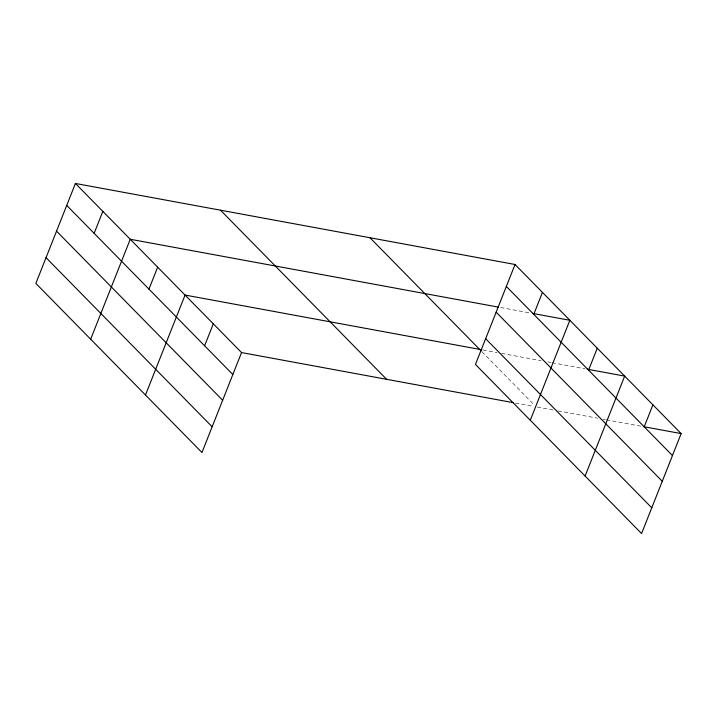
<?xml version="1.0" encoding="UTF-8"?>
<svg xmlns="http://www.w3.org/2000/svg" width="717" height="717" viewBox="0 0 717 717"><rect width="100%" height="100%" fill="white"/><g stroke="black" fill="none" stroke-linecap="round" stroke-linejoin="round"><path stroke-width="0.54" stroke-dasharray="3.58 2.69" d="M500.618 307.53L530.284 312.997M482.899 349.968L497.186 352.603M501.577 353.409L541.147 360.705M547.743 361.915L551.032 362.524M552.135 362.73L585.108 368.807M515.496 403.062L533.914 406.458M537.176 407.059L553.658 410.097M558.059 410.904L597.619 418.199M603.122 419.212L605.318 419.615M606.412 419.821L641.581 426.301M481.949 351.751L534.506 405.257"/><path stroke-width="1.08" d="M75.419 183.453L35.85 283.403L201.961 452.517L241.539 352.567L75.419 183.453L515.039 264.483L681.15 433.597L641.581 533.547L475.461 364.433L515.039 264.483M94.142 233.312L102.836 211.354M90.665 339.213L130.243 239.263L498.414 307.127M148.957 289.121L157.65 267.163M145.488 395.022L185.058 295.063L481.797 349.762M204.605 345.773L213.299 323.815M533.753 314.351L542.446 292.384M530.284 420.243L569.854 320.293L532.489 313.401M588.567 370.151L597.261 348.193M585.099 476.052L624.668 376.102L587.304 369.21M644.216 426.803L652.909 404.845M241.539 352.567L513.336 402.667M643.785 426.705L681.15 433.597M506.345 286.442L672.456 455.555M496.155 312.182L662.266 481.295M485.651 338.702L651.771 507.806M369.963 237.748L481.17 350.954M220.495 210.198L386.606 379.302M66.726 205.412L232.846 374.525M56.535 231.152L222.655 400.265M46.04 257.663L212.151 426.776"/></g></svg>
